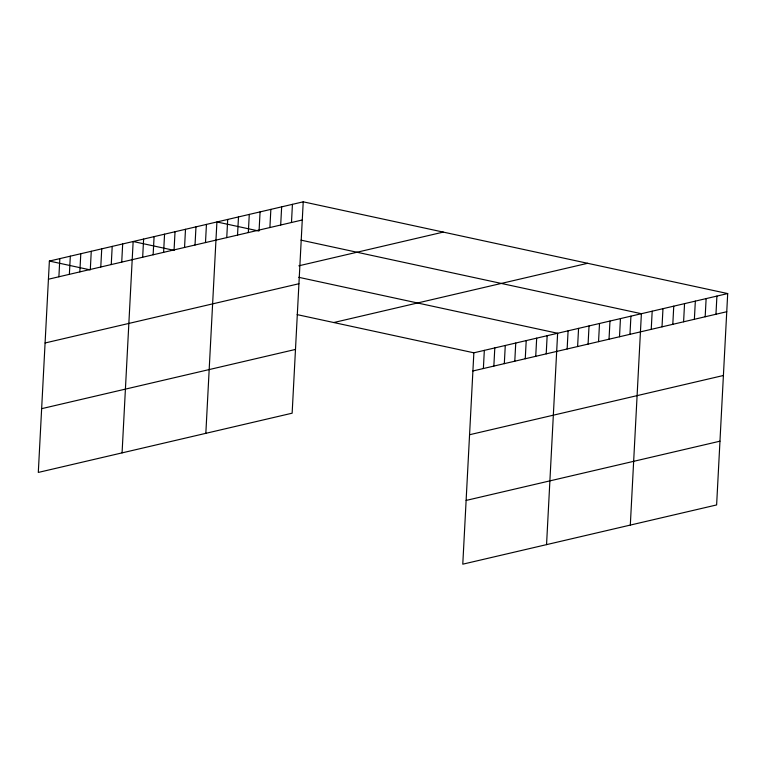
<?xml version="1.0" encoding="UTF-8"?>
<svg xmlns="http://www.w3.org/2000/svg" width="766" height="766" viewBox="0 0 766 766"><rect width="100%" height="100%" fill="white"/><g stroke="black" fill="none" stroke-linecap="round" stroke-linejoin="round"><path stroke-width="1.15" d="M303.221 201.822L49.378 261.062L38.3 472.43L292.143 413.19L303.221 201.822L727.7 293.57L716.622 504.938L462.779 564.178L473.857 352.81L727.7 293.57M58.896 276.775L59.844 258.611M69.371 274.333L70.319 256.17M79.836 271.892L80.794 253.728M90.311 269.45L91.259 251.286M100.777 267.008L101.734 248.845M111.252 264.557L112.2 246.393M121.727 262.116L122.675 243.952M122.072 452.878L133.15 241.51L174.006 250.338M142.667 257.232L143.615 239.069M153.133 254.791L154.09 236.627M163.608 252.34L164.556 234.176M174.074 249.898L175.031 231.734M184.549 247.456L185.496 229.293M195.024 245.015L195.972 226.851M205.489 242.563L206.447 224.4M205.834 433.326L216.912 221.958L258.937 231.045M226.755 237.604L227.703 219.44M237.537 235.085L238.494 216.922M248.328 232.567L249.276 214.403M259.119 230.049L260.067 211.885M269.9 227.54L270.858 209.377M280.691 225.022L281.649 206.858M291.482 222.504L292.43 204.34M483.375 368.532L484.332 350.368M493.85 366.091L494.798 347.927M504.315 363.649L505.273 345.485M514.79 361.207L515.738 343.044M525.256 358.756L526.213 340.592M535.731 356.314L536.679 338.151M546.206 353.873L547.154 335.709M546.551 544.636L557.629 333.267L298.759 277.311M567.146 348.99L568.094 330.826M577.612 346.538L578.569 328.375M588.087 344.097L589.035 325.933M598.552 341.655L599.51 323.491M609.027 339.214L609.975 321.05M619.503 336.762L620.45 318.599M629.968 334.321L630.925 316.157M630.313 525.083L641.391 313.715L300.961 240.131M651.234 329.361L652.182 311.197M662.015 326.843L662.973 308.679M672.807 324.324L673.754 306.161M683.598 321.806L684.545 303.642M694.379 319.288L695.337 301.124M705.17 316.77L706.128 298.606M715.961 314.252L716.909 296.088M48.421 279.226L302.273 219.986M298.817 265.812L443.303 232.098M45.089 342.976L298.931 283.736M333.775 322.534L587.618 263.293M41.642 408.671L295.485 349.43M472.909 370.974L726.752 311.733M469.568 434.734L723.41 375.493M466.121 500.428L719.963 441.187M49.378 261.062L90.235 269.891M297.141 314.615L473.857 352.81"/></g></svg>
